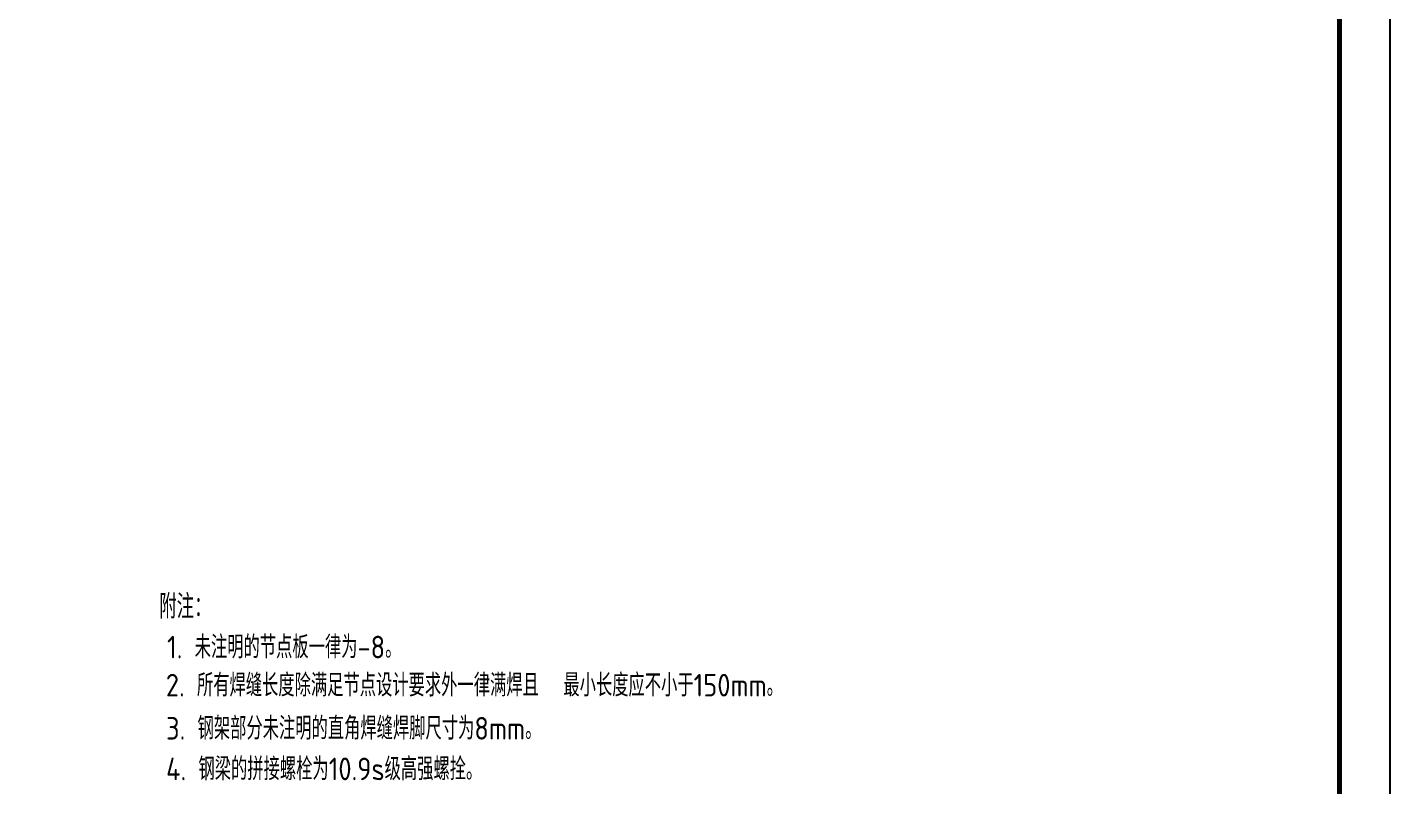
# Model space of a CAD drawing. Header units: millimetres. Extents: x 866561 to 876967, y 40200 to 44891.
# Drawn here: x 876676.3 to 876947.5, y 40354.2 to 40505.1 of the extents above; entities that cross this region are included whole.
import ezdxf

# ---------------------------------------------------------------- set-up
doc = ezdxf.new("R2010")
doc.units = ezdxf.units.MM
doc.header["$LTSCALE"] = 1000
doc.header["$MEASUREMENT"] = 0
doc.layers.add('CON', color=3, linetype='Continuous')
doc.styles.add('GBHZ', font='gbenor.shx', dxfattribs={"width": 0.9, "bigfont": 'gbcbig.shx'})

msp = doc.modelspace()

# ---------------------------------------------------------------- linework, layer by layer
at = {"color": 0}
msp.add_line((876947.481, 40802.139), (876947.481, 40208.139), dxfattribs=at)
at = {"color": 0, "const_width": 1}
msp.add_lwpolyline([(876937.481, 40218.139), (876131.481, 40218.139), (876131.481, 40792.139), (876937.481, 40792.139)], close=True, dxfattribs=at)

# ---------------------------------------------------------------- texts
at = {"style": 'GBHZ'}
for s, height, p in [('附注：', 4.8, (876702.636, 40387.493)), ('1. 未注明的节点板一律为-8。', 4.5, (876704.167, 40379.571))]:
    msp.add_text(s, height=height, dxfattribs=at).set_placement(p)
at = {"layer": 'CON', "color": 7, "ltscale": 0.5, "style": 'GBHZ'}
for s, p in [('2. 所有焊缝长度除满足节点设计要求外一律满焊且  最小长度应不小于150mm。', (876703.921, 40371.987)), ('3. 钢架部分未注明的直角焊缝焊脚尺寸为8mm。', (876703.966, 40363.408)), ('4. 钢梁的拼接螺栓为10.9s级高强螺拴。', (876703.966, 40355.326))]:
    msp.add_text(s, height=4.5, dxfattribs=at).set_placement(p)

doc.saveas('drawing.dxf')
